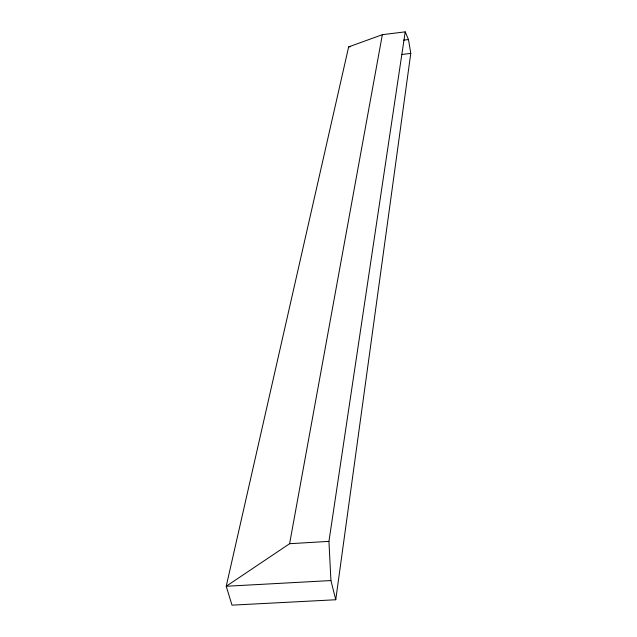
<?xml version="1.0" encoding="UTF-8"?>
<svg xmlns="http://www.w3.org/2000/svg" width="637" height="637" viewBox="0 0 637 637"><rect width="100%" height="100%" fill="white"/><g stroke="black" fill="none" stroke-linecap="round" stroke-linejoin="round"><path stroke-width="0.96" d="M335.755 599.751L410.777 53.397L408.476 39.55L405.212 31.85L382.343 34.685L348.646 46.899L226.223 586.263L232.003 605.15L335.755 599.751L330.929 580.554L328.939 541.37L405.212 31.85M330.929 580.554L226.223 586.263L289.604 543.711L382.343 34.685M348.646 46.899L350.605 46.66M403.571 40.147L408.476 39.55M401.995 54.456L410.777 53.397M289.604 543.711L328.939 541.37"/></g></svg>
